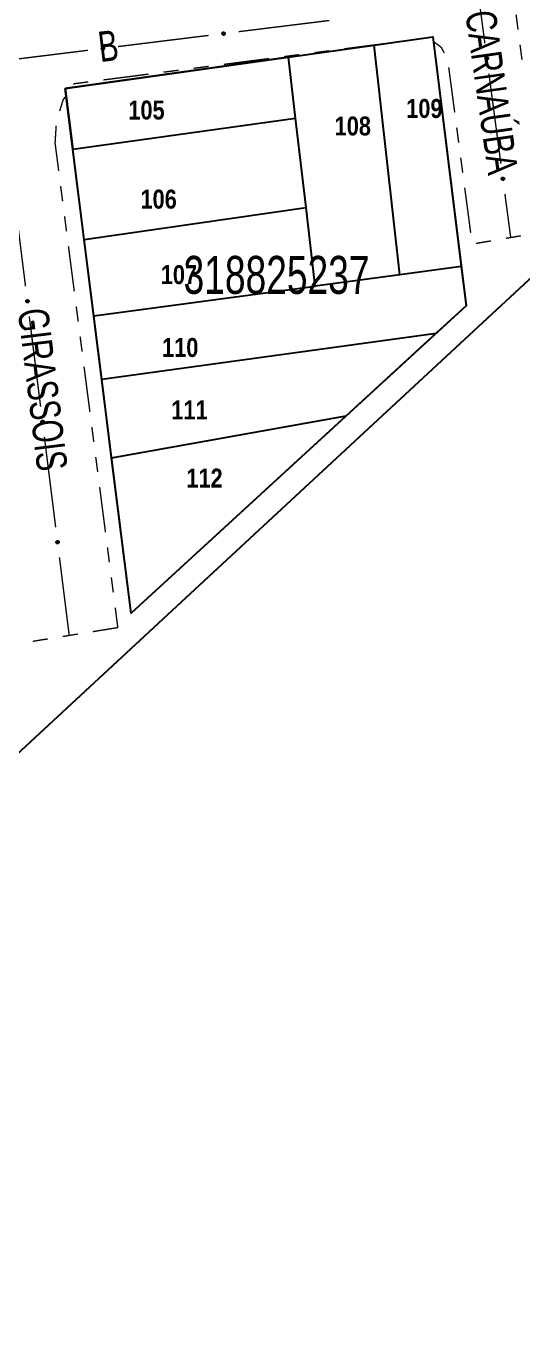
# Model space of a CAD drawing. Extents: x 203591 to 208218, y 4854879 to 4857795.
# Drawn here: x 205369.1 to 205434.5, y 4855762.9 to 4855934.2 of the extents above; entities that cross this region are included whole.
import ezdxf
from ezdxf.enums import TextEntityAlignment as Align

# ---------------------------------------------------------------- set-up
doc = ezdxf.new("R2010")
doc.units = 0
doc.header["$LTSCALE"] = 1.5
doc.header["$MEASUREMENT"] = 0
doc.linetypes.add('PHANTOMX2', pattern=[5, 2.5, -0.5, 0.5, -0.5, 0.5, -0.5])
for name, color, linetype in [('CD-MALHA-LOTES', 40, 'CONTINUOUS'), ('CD_TXT_QUADRA', 7, 'CONTINUOUS'), ('RU-QUADRAS', 210, 'CONTINUOUS'), ('SV-EIXO-RUA-N-PAV', 6, 'CONTINUOUS'), ('SV-RUA-NAO-PAV-S-GUIA-C-GUIA', 7, 'PHANTOMX2'), ('SV-TXT-RUA-N-PAV-S-GUIA-C-GUIA', 7, 'CONTINUOUS'), ('Th_NmrPorta', 7, 'CONTINUOUS')]:
    doc.layers.add(name, color=color, linetype=linetype)
doc.styles.add('ARIAL', font='ARIAL.TTF')
doc.styles.get("Standard").update_dxf_attribs({"font": 'swisscbo.ttf'})

msp = doc.modelspace()

# ---------------------------------------------------------------- linework, layer by layer
at = {"layer": 'CD-MALHA-LOTES', "linetype": 'Continuous', "flags": 128}
for points in [[(205566.89, 4856023), (205206.64, 4855688.61)], [(205403.63, 4855930.13), (205414.93, 4855931.72)], [(205414.93, 4855931.72), (205422.61, 4855932.8)], [(205418.27, 4855901.47), (205414.93, 4855931.72)], [(205422.61, 4855932.8), (205426.36, 4855902.55)], [(205403.63, 4855930.13), (205374.26, 4855925.99)], [(205404.56, 4855922.09), (205403.63, 4855930.13)], [(205374.26, 4855925.99), (205375.26, 4855918.02)], [(205375.26, 4855918.02), (205404.56, 4855922.09)], [(205405.94, 4855910.31), (205404.56, 4855922.09)], [(205376.75, 4855906.1), (205375.26, 4855918.02)], [(205376.75, 4855906.1), (205405.94, 4855910.31)], [(205407.15, 4855899.97), (205405.94, 4855910.31)], [(205378.01, 4855896.05), (205376.75, 4855906.1)], [(205426.36, 4855902.55), (205418.27, 4855901.47)], [(205426.36, 4855902.55), (205427.01, 4855897.35)], [(205418.27, 4855901.47), (205407.15, 4855899.97)], [(205378.01, 4855896.05), (205407.15, 4855899.97)], [(205427.01, 4855897.35), (205423.08, 4855893.75)], [(205379.05, 4855887.69), (205378.01, 4855896.05)], [(205379.05, 4855887.69), (205423.08, 4855893.75)], [(205423.08, 4855893.75), (205411.23, 4855882.87)], [(205380.35, 4855877.32), (205379.05, 4855887.69)], [(205380.35, 4855877.32), (205411.23, 4855882.87)], [(205411.23, 4855882.87), (205382.91, 4855856.87)], [(205382.91, 4855856.87), (205380.35, 4855877.32)]]:
    msp.add_lwpolyline(points, dxfattribs=at)
at = {"layer": 'RU-QUADRAS', "color": 6, "linetype": 'Continuous'}
msp.add_lwpolyline([(205616.29, 4855406.97, -0.0088435536), (205551.38, 4855440.72), (205486.3, 4855477.5), (205409.57, 4855523.2), (205354.08, 4855518.41), (205253.36, 4855503.36), (205250.22, 4855506.65), (205206.64, 4855688.61), (205604.26, 4856057.69)], format="xyb", dxfattribs=at)
msp.add_lwpolyline([(205374.26, 4855925.99), (205422.61, 4855932.8), (205427.01, 4855897.35), (205382.91, 4855856.87)], close=True, dxfattribs=at)
at = {"layer": 'SV-EIXO-RUA-N-PAV', "const_width": 0.18, "flags": 128}
for points in [[(205427.899291, 4855943.847268), (205429.480185, 4855931.951858)], [(205397.078406, 4855933.494747), (205408.987809, 4855934.966527)], [(205381.199203, 4855931.532373), (205393.108605, 4855933.004153)], [(205365.32, 4855929.57), (205377.229402, 4855931.04178)], [(205430.007149, 4855927.986721), (205431.588043, 4855916.091311)], [(205367.533799, 4855911.853867), (205369.021349, 4855899.946424)], [(205432.115007, 4855912.126175), (205432.773713, 4855907.169754)], [(205432.773713, 4855907.169754), (205432.88, 4855906.37)], [(205369.517199, 4855895.977276), (205371.004749, 4855884.069833)], [(205371.500599, 4855880.100686), (205372.988149, 4855868.193243)], [(205373.483999, 4855864.224095), (205374.723624, 4855854.301226)], [(205374.723624, 4855854.301226), (205374.77, 4855853.93)]]:
    msp.add_lwpolyline(points, dxfattribs=at)
at = {"layer": 'SV-EIXO-RUA-N-PAV', "flags": 128}
for points in [[(205394.937409, 4855933.341077), (205394.96694, 4855933.380064), (205395.000293, 4855933.407532), (205395.034705, 4855933.422435), (205395.068548, 4855933.427675), (205395.103775, 4855933.429137), (205395.139615, 4855933.422774), (205395.177831, 4855933.406902), (205395.217147, 4855933.377552), (205395.24304, 4855933.341536), (205395.259456, 4855933.30858), (205395.266952, 4855933.273606), (205395.267799, 4855933.239361), (205395.259959, 4855933.20235), (205395.243495, 4855933.16378), (205395.213026, 4855933.12496), (205395.180143, 4855933.098255), (205395.14648, 4855933.084714), (205395.111271, 4855933.0774), (205395.075289, 4855933.076339), (205395.040143, 4855933.082787), (205395.001339, 4855933.099434), (205394.963422, 4855933.130014), (205394.936413, 4855933.162507), (205394.922403, 4855933.195971), (205394.915983, 4855933.230797), (205394.914087, 4855933.266111), (205394.918983, 4855933.302405), (205394.937409, 4855933.341077)], [(205379.058206, 4855931.378704), (205379.087737, 4855931.41769), (205379.12109, 4855931.445158), (205379.155502, 4855931.460061), (205379.189345, 4855931.465302), (205379.224571, 4855931.466763), (205379.260412, 4855931.460401), (205379.298628, 4855931.444528), (205379.337944, 4855931.415179), (205379.363837, 4855931.379163), (205379.380253, 4855931.346207), (205379.387749, 4855931.311232), (205379.388595, 4855931.276988), (205379.380756, 4855931.239977), (205379.364292, 4855931.201406), (205379.333823, 4855931.162586), (205379.30094, 4855931.135882), (205379.267277, 4855931.122341), (205379.232068, 4855931.115027), (205379.196086, 4855931.113966), (205379.16094, 4855931.120414), (205379.122136, 4855931.13706), (205379.084219, 4855931.167641), (205379.05721, 4855931.200134), (205379.043199, 4855931.233598), (205379.03678, 4855931.268423), (205379.034884, 4855931.303738), (205379.03978, 4855931.340032), (205379.058206, 4855931.378704)], [(205429.833859, 4855930.12622), (205429.873115, 4855930.097047), (205429.900887, 4855930.063948), (205429.916105, 4855930.029674), (205429.921656, 4855929.99588), (205429.92344, 4855929.960668), (205429.917407, 4855929.924771), (205429.901885, 4855929.886412), (205429.872897, 4855929.846828), (205429.83712, 4855929.820606), (205429.804316, 4855929.803889), (205429.769412, 4855929.796072), (205429.735176, 4855929.794912), (205429.698095, 4855929.802412), (205429.659375, 4855929.818521), (205429.620277, 4855929.848633), (205429.593272, 4855929.88127), (205429.579423, 4855929.914808), (205429.571787, 4855929.949948), (205429.570397, 4855929.985918), (205429.576522, 4855930.021122), (205429.592812, 4855930.060078), (205429.623044, 4855930.098273), (205429.655287, 4855930.125579), (205429.688622, 4855930.139895), (205429.723387, 4855930.146634), (205429.758682, 4855930.148853), (205429.79502, 4855930.144291), (205429.833859, 4855930.12622)], [(205431.941718, 4855914.265673), (205431.980973, 4855914.236501), (205432.008746, 4855914.203401), (205432.023964, 4855914.169127), (205432.029514, 4855914.135334), (205432.031298, 4855914.100122), (205432.025265, 4855914.064224), (205432.009743, 4855914.025865), (205431.980755, 4855913.986281), (205431.944978, 4855913.960059), (205431.912174, 4855913.943342), (205431.87727, 4855913.935526), (205431.843034, 4855913.934365), (205431.805953, 4855913.941865), (205431.767233, 4855913.957975), (205431.728136, 4855913.988087), (205431.701131, 4855914.020723), (205431.687282, 4855914.054261), (205431.679646, 4855914.089401), (205431.678255, 4855914.125372), (205431.68438, 4855914.160576), (205431.70067, 4855914.199531), (205431.730902, 4855914.237727), (205431.763146, 4855914.265033), (205431.79648, 4855914.279349), (205431.831245, 4855914.286088), (205431.866541, 4855914.288307), (205431.902878, 4855914.283744), (205431.941718, 4855914.265673)], [(205369.360695, 4855898.118068), (205369.39972, 4855898.088589), (205369.427232, 4855898.055272), (205369.442181, 4855898.02088), (205369.447466, 4855897.987044), (205369.448974, 4855897.951819), (205369.44266, 4855897.91597), (205369.426837, 4855897.877734), (205369.39754, 4855897.838378), (205369.361558, 4855897.812438), (205369.328625, 4855897.795978), (205369.29366, 4855897.788436), (205369.259416, 4855897.787544), (205369.222395, 4855897.795335), (205369.183803, 4855897.811748), (205369.144942, 4855897.842165), (205369.118194, 4855897.875013), (205369.104609, 4855897.908658), (205369.097249, 4855897.943857), (205369.09614, 4855897.979837), (205369.102541, 4855898.014992), (205369.119136, 4855898.053819), (205369.149666, 4855898.091776), (205369.182123, 4855898.118828), (205369.215569, 4855898.132882), (205369.250386, 4855898.139348), (205369.285698, 4855898.141291), (205369.321999, 4855898.136443), (205369.360695, 4855898.118068)], [(205371.344095, 4855882.241478), (205371.38312, 4855882.211998), (205371.410632, 4855882.178682), (205371.425581, 4855882.144289), (205371.430866, 4855882.110454), (205371.432374, 4855882.075229), (205371.42606, 4855882.03938), (205371.410237, 4855882.001143), (205371.38094, 4855881.961788), (205371.344958, 4855881.935847), (205371.312024, 4855881.919388), (205371.27706, 4855881.911846), (205371.242816, 4855881.910954), (205371.205795, 4855881.918745), (205371.167203, 4855881.935157), (205371.128342, 4855881.965575), (205371.101594, 4855881.998422), (205371.088009, 4855882.032068), (205371.080648, 4855882.067267), (205371.07954, 4855882.103247), (205371.085941, 4855882.138401), (205371.102536, 4855882.177228), (205371.133066, 4855882.215185), (205371.165523, 4855882.242238), (205371.198969, 4855882.256292), (205371.233786, 4855882.262758), (205371.269098, 4855882.2647), (205371.305398, 4855882.259853), (205371.344095, 4855882.241478)], [(205373.327495, 4855866.364887), (205373.36652, 4855866.335408), (205373.394032, 4855866.302091), (205373.408981, 4855866.267699), (205373.414266, 4855866.233863), (205373.415774, 4855866.198638), (205373.409459, 4855866.162789), (205373.393637, 4855866.124553), (205373.36434, 4855866.085198), (205373.328358, 4855866.059257), (205373.295424, 4855866.042798), (205373.26046, 4855866.035255), (205373.226216, 4855866.034363), (205373.189195, 4855866.042154), (205373.150603, 4855866.058567), (205373.111742, 4855866.088984), (205373.084994, 4855866.121832), (205373.071408, 4855866.155477), (205373.064048, 4855866.190676), (205373.06294, 4855866.226656), (205373.069341, 4855866.261811), (205373.085936, 4855866.300638), (205373.116466, 4855866.338595), (205373.148923, 4855866.365647), (205373.182369, 4855866.379701), (205373.217186, 4855866.386167), (205373.252498, 4855866.38811), (205373.288798, 4855866.383262), (205373.327495, 4855866.364887)]]:
    msp.add_lwpolyline(points, close=True, dxfattribs=at)
for points in [[(205394.914087, 4855933.266111), (205395.24304, 4855933.341536)], [(205394.915983, 4855933.230797), (205395.259456, 4855933.30858)], [(205394.91866, 4855933.250006), (205395.246092, 4855933.326218)], [(205394.918983, 4855933.302405), (205395.217147, 4855933.377552)], [(205394.921247, 4855933.284698), (205395.22549, 4855933.359419)], [(205394.921824, 4855933.213274), (205395.261779, 4855933.288284)], [(205394.922403, 4855933.195971), (205395.266952, 4855933.273606)], [(205394.929251, 4855933.32006), (205395.194222, 4855933.389928)], [(205394.932946, 4855933.178901), (205395.264442, 4855933.255616)], [(205394.936413, 4855933.162507), (205395.267799, 4855933.239361)], [(205394.937409, 4855933.341077), (205395.177831, 4855933.406902)], [(205394.952194, 4855933.145533), (205395.259313, 4855933.219234)], [(205394.954358, 4855933.36166), (205395.151435, 4855933.413513)], [(205394.963422, 4855933.130014), (205395.259959, 4855933.20235)], [(205394.96694, 4855933.380064), (205395.139615, 4855933.422774)], [(205394.985886, 4855933.395804), (205395.11303, 4855933.423891)], [(205394.986003, 4855933.116713), (205395.248768, 4855933.182184)], [(205395.000293, 4855933.407532), (205395.103775, 4855933.429137)], [(205395.001339, 4855933.099434), (205395.243495, 4855933.16378)], [(205395.025914, 4855933.094147), (205395.220618, 4855933.142957)], [(205395.040143, 4855933.082787), (205395.213026, 4855933.12496)], [(205395.061946, 4855933.080726), (205395.190277, 4855933.110335)], [(205395.075289, 4855933.076339), (205395.180143, 4855933.098255)], [(205379.034884, 4855931.303738), (205379.363837, 4855931.379163)], [(205379.03978, 4855931.340032), (205379.337944, 4855931.415179)], [(205379.042044, 4855931.322325), (205379.346287, 4855931.397046)], [(205379.050048, 4855931.357686), (205379.315019, 4855931.427554)], [(205379.058206, 4855931.378704), (205379.298628, 4855931.444528)], [(205379.075155, 4855931.399286), (205379.272232, 4855931.45114)], [(205379.087737, 4855931.41769), (205379.260412, 4855931.460401)], [(205379.106682, 4855931.433431), (205379.233827, 4855931.461517)], [(205379.12109, 4855931.445158), (205379.224571, 4855931.466763)], [(205379.03678, 4855931.268423), (205379.380253, 4855931.346207)], [(205379.039456, 4855931.287632), (205379.366889, 4855931.363844)], [(205379.042621, 4855931.250901), (205379.382576, 4855931.325911)], [(205379.043199, 4855931.233598), (205379.387749, 4855931.311232)], [(205379.053743, 4855931.216528), (205379.385239, 4855931.293242)], [(205379.05721, 4855931.200134), (205379.388595, 4855931.276988)], [(205379.072991, 4855931.183159), (205379.38011, 4855931.256861)], [(205379.084219, 4855931.167641), (205379.380756, 4855931.239977)], [(205379.1068, 4855931.15434), (205379.369565, 4855931.21981)], [(205379.122136, 4855931.13706), (205379.364292, 4855931.201406)], [(205379.146711, 4855931.131774), (205379.341415, 4855931.180584)], [(205379.16094, 4855931.120414), (205379.333823, 4855931.162586)], [(205379.182743, 4855931.118353), (205379.311074, 4855931.147962)], [(205379.196086, 4855931.113966), (205379.30094, 4855931.135882)], [(205429.570397, 4855929.985918), (205429.593272, 4855929.88127)], [(205429.574661, 4855929.999302), (205429.605445, 4855929.871247)], [(205429.576522, 4855930.021122), (205429.620277, 4855929.848633)], [(205429.587751, 4855930.035454), (205429.638344, 4855929.841206)], [(205429.592812, 4855930.060078), (205429.659375, 4855929.818521)], [(205429.60995, 4855930.075571), (205429.677827, 4855929.813417)], [(205429.623044, 4855930.098273), (205429.698095, 4855929.802412)], [(205429.638458, 4855930.109643), (205429.714973, 4855929.803212)], [(205429.655287, 4855930.125579), (205429.735176, 4855929.794912)], [(205429.671649, 4855930.129196), (205429.751399, 4855929.798417)], [(205429.688622, 4855930.139895), (205429.769412, 4855929.796072)], [(205429.705919, 4855930.140633), (205429.784042, 4855929.801379)], [(205429.723387, 4855930.146634), (205429.804316, 4855929.803889)], [(205429.74262, 4855930.144134), (205429.82183, 4855929.817413)], [(205429.758682, 4855930.148853), (205429.83712, 4855929.820606)], [(205429.777334, 4855930.141865), (205429.854841, 4855929.838319)], [(205429.79502, 4855930.144291), (205429.872897, 4855929.846828)], [(205429.812768, 4855930.134185), (205429.885062, 4855929.869865)], [(205429.833859, 4855930.12622), (205429.901885, 4855929.886412)], [(205429.854596, 4855930.109461), (205429.908254, 4855929.912867)], [(205429.873115, 4855930.097047), (205429.917407, 4855929.924771)], [(205429.889028, 4855930.078247), (205429.918279, 4855929.951365)], [(205429.900887, 4855930.063948), (205429.92344, 4855929.960668)], [(205431.730902, 4855914.237727), (205431.805953, 4855913.941865)], [(205431.746317, 4855914.249096), (205431.822831, 4855913.942665)], [(205431.763146, 4855914.265033), (205431.843034, 4855913.934365)], [(205431.779508, 4855914.268649), (205431.859257, 4855913.937871)], [(205431.79648, 4855914.279349), (205431.87727, 4855913.935526)], [(205431.813777, 4855914.280086), (205431.8919, 4855913.940833)], [(205431.831245, 4855914.286088), (205431.912174, 4855913.943342)], [(205431.850478, 4855914.283587), (205431.929688, 4855913.956867)], [(205431.866541, 4855914.288307), (205431.944978, 4855913.960059)], [(205431.885193, 4855914.281318), (205431.9627, 4855913.977772)], [(205431.902878, 4855914.283744), (205431.980755, 4855913.986281)], [(205431.920626, 4855914.273639), (205431.99292, 4855914.009319)], [(205431.941718, 4855914.265673), (205432.009743, 4855914.025865)], [(205431.962455, 4855914.248914), (205432.016112, 4855914.05232)], [(205431.980973, 4855914.236501), (205432.025265, 4855914.064224)], [(205431.678255, 4855914.125372), (205431.701131, 4855914.020723)], [(205431.682519, 4855914.138755), (205431.713303, 4855914.0107)], [(205431.68438, 4855914.160576), (205431.728136, 4855913.988087)], [(205431.695609, 4855914.174908), (205431.746202, 4855913.98066)], [(205431.70067, 4855914.199531), (205431.767233, 4855913.957975)], [(205431.717808, 4855914.215024), (205431.785685, 4855913.952871)], [(205431.996886, 4855914.217701), (205432.026137, 4855914.090819)], [(205432.008746, 4855914.203401), (205432.031298, 4855914.100122)], [(205369.09614, 4855897.979837), (205369.118194, 4855897.875013)], [(205369.100509, 4855897.993187), (205369.130287, 4855897.864895)], [(205369.102541, 4855898.014992), (205369.144942, 4855897.842165)], [(205369.113882, 4855898.029236), (205369.16295, 4855897.834597)], [(205369.119136, 4855898.053819), (205369.183803, 4855897.811748)], [(205369.136395, 4855898.069177), (205369.202214, 4855897.806499)], [(205369.149666, 4855898.091776), (205369.222395, 4855897.795335)], [(205369.16517, 4855898.103024), (205369.239278, 4855897.796003)], [(205369.182123, 4855898.118828), (205369.259416, 4855897.787544)], [(205369.198513, 4855898.122316), (205369.275666, 4855897.790923)], [(205369.215569, 4855898.132882), (205369.29366, 4855897.788436)], [(205369.232871, 4855898.133484), (205369.308331, 4855897.793628)], [(205369.250386, 4855898.139348), (205369.328625, 4855897.795978)], [(205369.269599, 4855898.136697), (205369.346244, 4855897.809365)], [(205369.285698, 4855898.141291), (205369.361558, 4855897.812438)], [(205369.304294, 4855898.134156), (205369.379418, 4855897.830011)], [(205369.321999, 4855898.136443), (205369.39754, 4855897.838378)], [(205369.339666, 4855898.126199), (205369.409885, 4855897.86132)], [(205369.360695, 4855898.118068), (205369.426837, 4855897.877734)], [(205369.3813, 4855898.101147), (205369.433414, 4855897.904138)], [(205369.39972, 4855898.088589), (205369.44266, 4855897.91597)], [(205369.415486, 4855898.069664), (205369.443741, 4855897.942557)], [(205369.427232, 4855898.055272), (205369.448974, 4855897.951819)], [(205371.07954, 4855882.103247), (205371.101594, 4855881.998422)], [(205371.083909, 4855882.116596), (205371.113687, 4855881.988304)], [(205371.085941, 4855882.138401), (205371.128342, 4855881.965575)], [(205371.097282, 4855882.152645), (205371.14635, 4855881.958006)], [(205371.102536, 4855882.177228), (205371.167203, 4855881.935157)], [(205371.119795, 4855882.192586), (205371.185614, 4855881.929908)], [(205371.133066, 4855882.215185), (205371.205795, 4855881.918745)], [(205371.14857, 4855882.226434), (205371.222678, 4855881.919412)], [(205371.165523, 4855882.242238), (205371.242816, 4855881.910954)], [(205371.181913, 4855882.245726), (205371.259066, 4855881.914332)], [(205371.198969, 4855882.256292), (205371.27706, 4855881.911846)], [(205371.216271, 4855882.256894), (205371.291731, 4855881.917038)], [(205371.233786, 4855882.262758), (205371.312024, 4855881.919388)], [(205371.252998, 4855882.260107), (205371.329644, 4855881.932775)], [(205371.269098, 4855882.2647), (205371.344958, 4855881.935847)], [(205371.287694, 4855882.257565), (205371.362818, 4855881.953421)], [(205371.305398, 4855882.259853), (205371.38094, 4855881.961788)], [(205371.323066, 4855882.249608), (205371.393285, 4855881.98473)], [(205371.344095, 4855882.241478), (205371.410237, 4855882.001143)], [(205371.3647, 4855882.224556), (205371.416814, 4855882.027548)], [(205371.38312, 4855882.211998), (205371.42606, 4855882.03938)], [(205371.398885, 4855882.193074), (205371.427141, 4855882.065966)], [(205371.410632, 4855882.178682), (205371.432374, 4855882.075229)], [(205373.080682, 4855866.276055), (205373.12975, 4855866.081416)], [(205373.085936, 4855866.300638), (205373.150603, 4855866.058567)], [(205373.103195, 4855866.315996), (205373.169014, 4855866.053318)], [(205373.116466, 4855866.338595), (205373.189195, 4855866.042154)], [(205373.13197, 4855866.349843), (205373.206078, 4855866.042822)], [(205373.148923, 4855866.365647), (205373.226216, 4855866.034363)], [(205373.165313, 4855866.369135), (205373.242466, 4855866.037742)], [(205373.182369, 4855866.379701), (205373.26046, 4855866.035255)], [(205373.199671, 4855866.380303), (205373.275131, 4855866.040447)], [(205373.217186, 4855866.386167), (205373.295424, 4855866.042798)], [(205373.236398, 4855866.383516), (205373.313044, 4855866.056185)], [(205373.252498, 4855866.38811), (205373.328358, 4855866.059257)], [(205373.271094, 4855866.380975), (205373.346218, 4855866.07683)], [(205373.288798, 4855866.383262), (205373.36434, 4855866.085198)], [(205373.306466, 4855866.373018), (205373.376685, 4855866.108139)], [(205373.327495, 4855866.364887), (205373.393637, 4855866.124553)], [(205373.3481, 4855866.347966), (205373.400214, 4855866.150957)], [(205373.36652, 4855866.335408), (205373.409459, 4855866.162789)], [(205373.382285, 4855866.316483), (205373.410541, 4855866.189376)], [(205373.394032, 4855866.302091), (205373.415774, 4855866.198638)], [(205373.06294, 4855866.226656), (205373.084994, 4855866.121832)], [(205373.067309, 4855866.240006), (205373.097087, 4855866.111714)], [(205373.069341, 4855866.261811), (205373.111742, 4855866.088984)]]:
    msp.add_lwpolyline(points, dxfattribs=at)
at = {"layer": 'SV-RUA-NAO-PAV-S-GUIA-C-GUIA', "const_width": 0.18, "flags": 128}
for points in [[(205433.587722, 4855935.739934), (205433.846438, 4855933.756738)], [(205416.938783, 4855932.008516), (205410.988409, 4855931.238421)], [(205420.905699, 4855932.521912), (205418.922241, 4855932.265214)], [(205423.72, 4855931.46), (205422.806599, 4855932.118041)], [(205424.13361, 4855930.689783), (205423.72, 4855931.46)], [(205434.105154, 4855931.773542), (205434.363869, 4855929.790346)], [(205401.071118, 4855929.95493), (205395.120744, 4855929.184836)], [(205405.038034, 4855930.468327), (205403.054576, 4855930.211629)], [(205409.004951, 4855930.981723), (205407.021493, 4855930.725025)], [(205385.203453, 4855927.901345), (205379.253079, 4855927.131251)], [(205389.17037, 4855928.414742), (205387.186911, 4855928.158044)], [(205393.137286, 4855928.928138), (205391.153828, 4855928.67144)], [(205424.74, 4855928.65), (205424.710168, 4855928.793221)], [(205424.85223, 4855927.803704), (205424.74, 4855928.65)], [(205375.38, 4855926.63), (205375.3276, 4855926.551214)], [(205376.277892, 4855926.746204), (205375.38, 4855926.63)], [(205377.269621, 4855926.874553), (205376.277892, 4855926.746204)], [(205425.509543, 4855922.847098), (205424.85223, 4855927.803704)], [(205373.97, 4855924.51), (205373.512367, 4855923.030621)], [(205374.220013, 4855924.885906), (205373.97, 4855924.51)], [(205373.055715, 4855921.090221), (205372.927043, 4855919.094365)], [(205426.035392, 4855918.881814), (205425.772467, 4855920.864456)], [(205372.927043, 4855919.094365), (205372.91, 4855918.83)], [(205372.91, 4855918.83), (205372.9101, 4855918.8301)], [(205372.91, 4855918.83), (205373.389033, 4855915.125902)], [(205426.561242, 4855914.916529), (205426.298317, 4855916.899171)], [(205373.645547, 4855913.14242), (205373.902062, 4855911.158938)], [(205427.612942, 4855906.98596), (205426.824167, 4855912.933887)], [(205374.158576, 4855909.175456), (205374.41509, 4855907.191974)], [(205430.275084, 4855905.922511), (205428.30383, 4855905.584641)], [(205434.217593, 4855906.598252), (205432.246339, 4855906.260382)], [(205374.671604, 4855905.208492), (205375.441147, 4855899.258047)], [(205375.697661, 4855897.274565), (205375.954175, 4855895.291083)], [(205376.210689, 4855893.307601), (205376.467203, 4855891.324119)], [(205376.723717, 4855889.340637), (205377.49326, 4855883.390191)], [(205377.749774, 4855881.40671), (205378.006288, 4855879.423228)], [(205378.262803, 4855877.439746), (205378.519317, 4855875.456264)], [(205378.775831, 4855873.472782), (205379.545373, 4855867.522336)], [(205379.801888, 4855865.538854), (205380.058402, 4855863.555372)], [(205380.314916, 4855861.57189), (205380.57143, 4855859.588409)], [(205380.827944, 4855857.604927), (205381.084459, 4855855.621445)], [(205381.17, 4855854.96), (205377.879519, 4855854.429024)], [(205381.084459, 4855855.621445), (205381.17, 4855854.96)], [(205371.956144, 4855853.473185), (205369.981686, 4855853.154572)], [(205375.905061, 4855854.110411), (205373.930602, 4855853.791798)]]:
    msp.add_lwpolyline(points, dxfattribs=at)

# ---------------------------------------------------------------- texts
at = {"layer": 'CD_TXT_QUADRA', "style": 'ARIAL', "width": 0.7}
msp.add_text('318825237', height=5, dxfattribs=at).set_placement((205389.824411, 4855898.944166))
at = {"layer": 'SV-TXT-RUA-N-PAV-S-GUIA-C-GUIA', "style": 'ARIAL', "width": 0.7}
for s, rotation, p in [('CARNAÚBA', 278, (205426.89, 4855935.99)), ('B', 7, (205378.85744, 4855929.474503)), ('GIRASSOIS', 277, (205367.99, 4855896.78))]:
    msp.add_text(s, height=4, rotation=rotation, dxfattribs=at).set_placement(p)
at = {"layer": 'Th_NmrPorta', "color": 1}
for s, p in [('109', (205419.127539, 4855923.375567)), ('105', (205382.554433, 4855923.167539)), ('108', (205409.707539, 4855921.065567)), ('106', (205384.154433, 4855911.427539)), ('107', (205386.824433, 4855901.477539)), ('110', (205386.994433, 4855891.877539)), ('111', (205388.211549, 4855883.640604)), ('112', (205390.190439, 4855874.666612))]:
    msp.add_text(s, height=2.5, dxfattribs=at).set_placement(p, align=Align.MIDDLE_LEFT)

doc.saveas('drawing.dxf')
